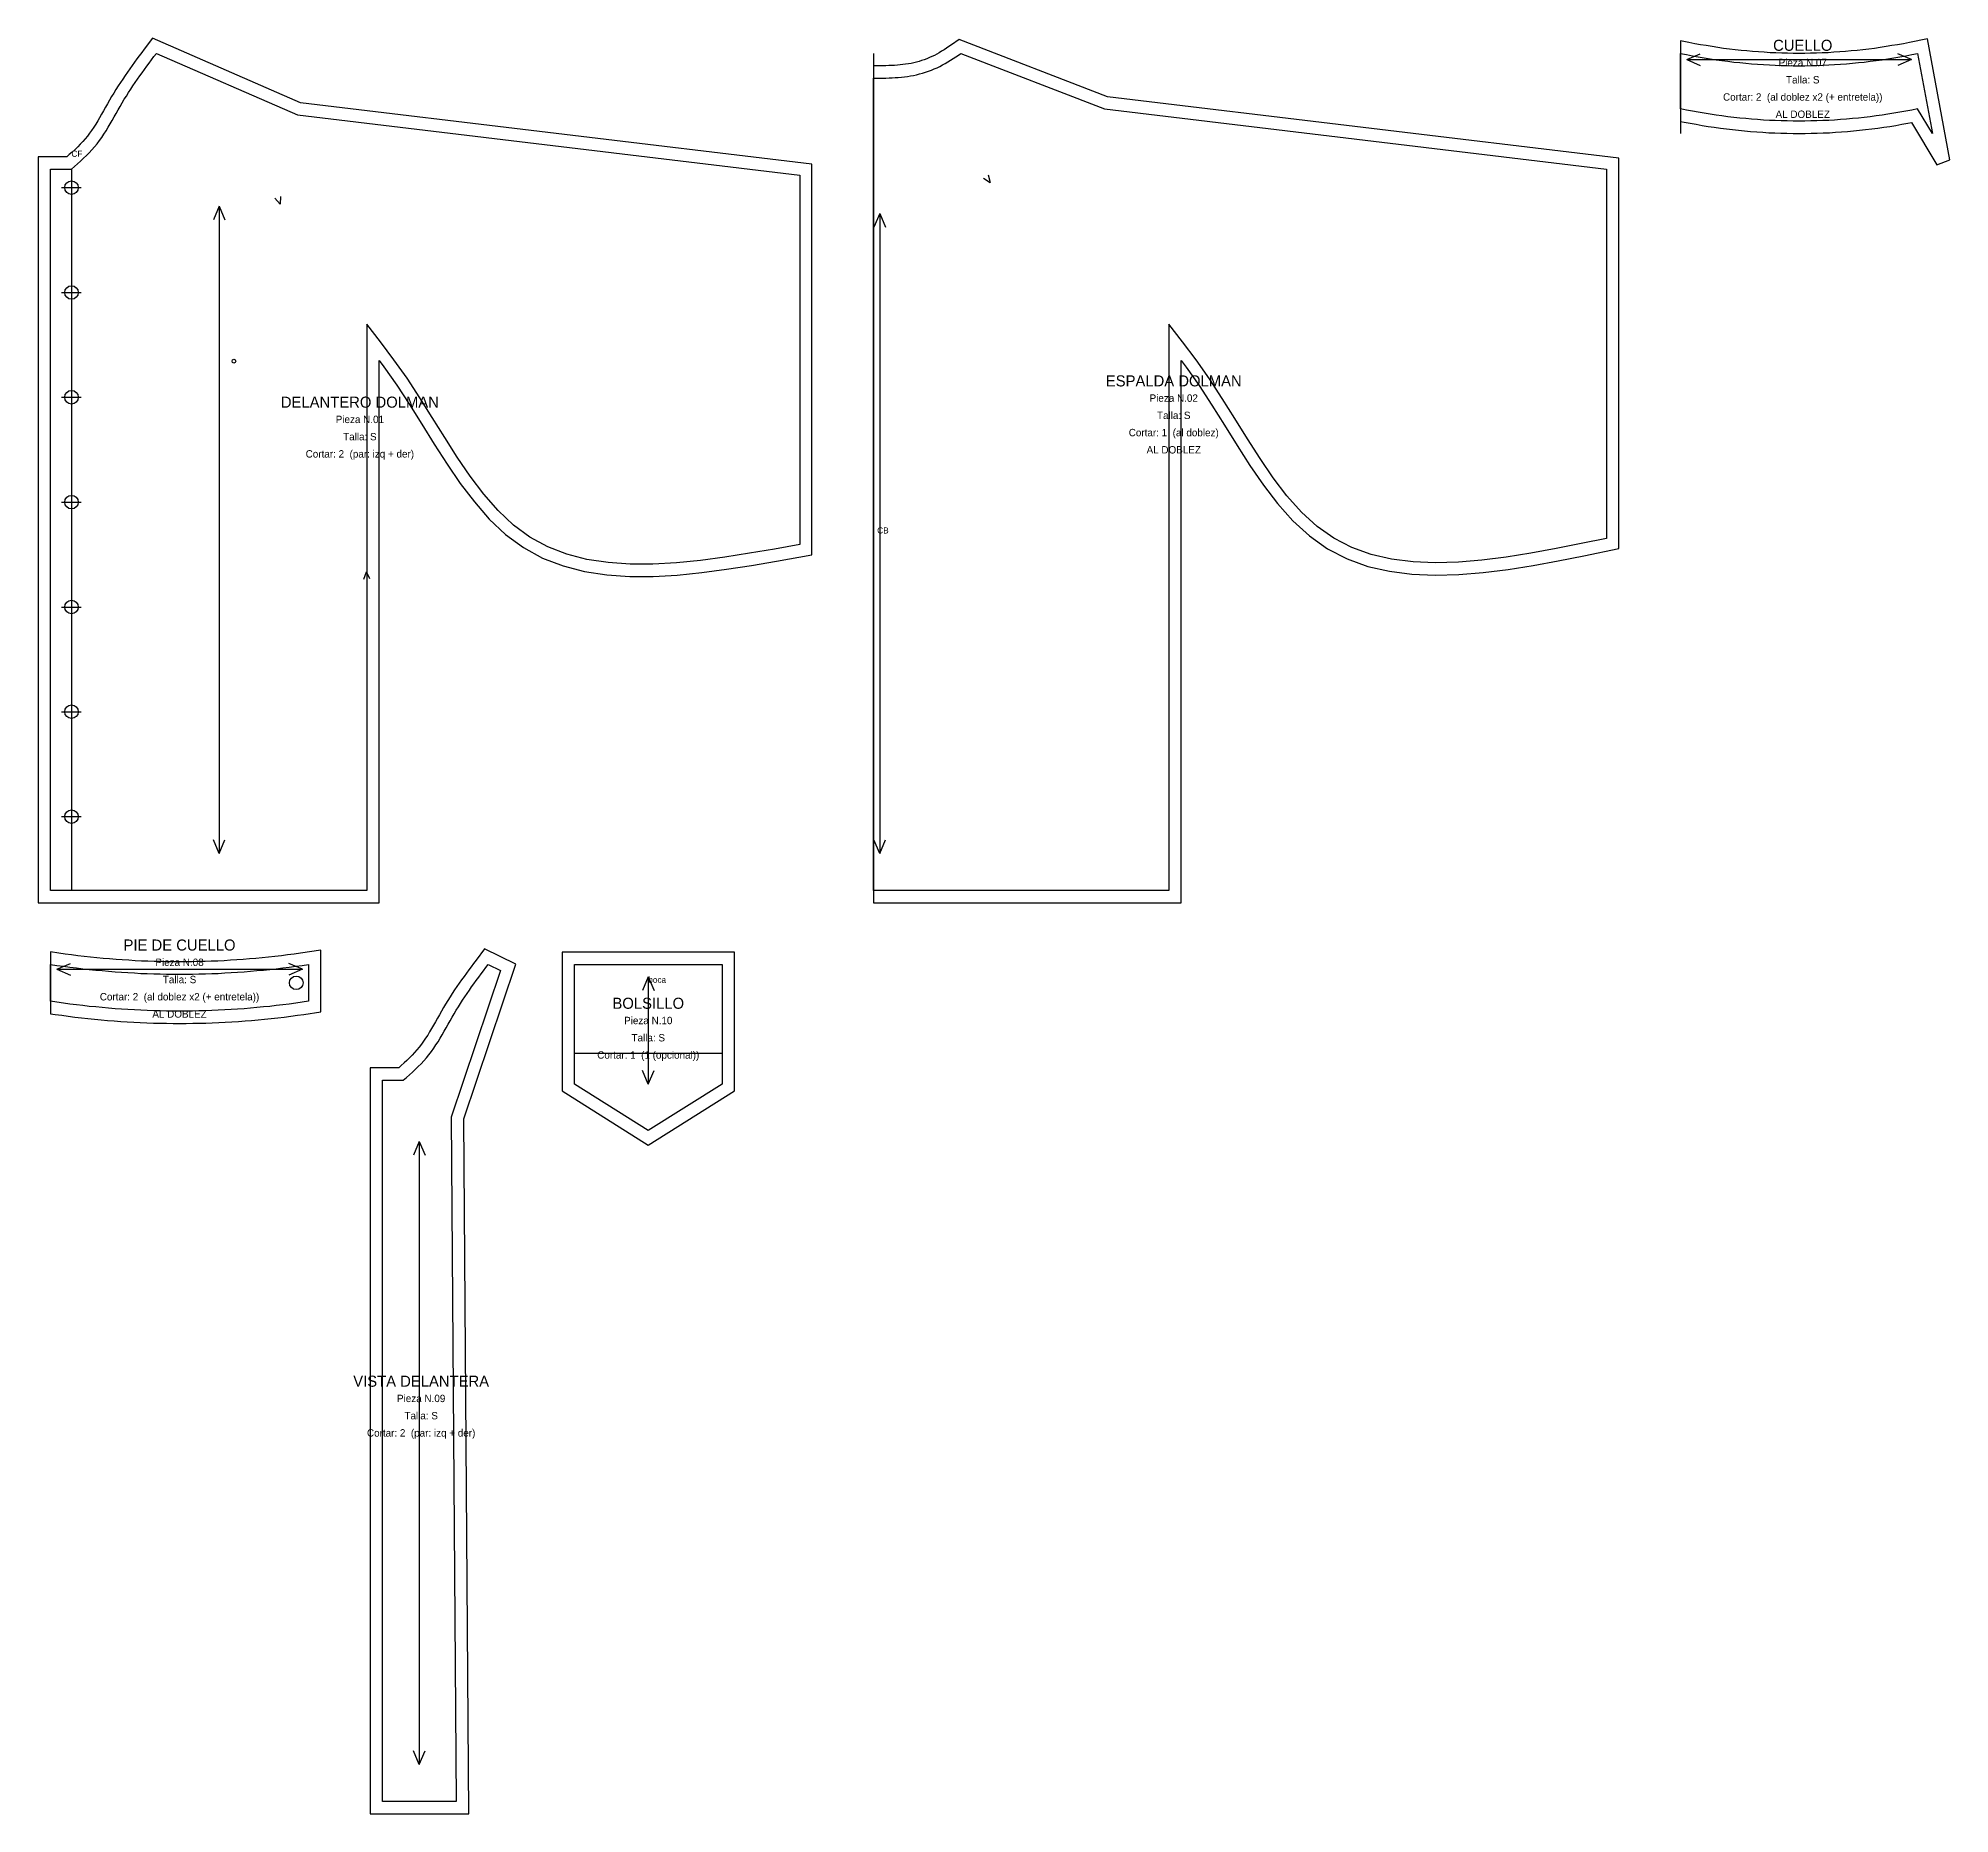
# Model space of a CAD drawing. Header units: centimetres. Extents: x -1 to 154, y -143 to 1.
import ezdxf
from ezdxf.enums import TextEntityAlignment as Align

# ---------------------------------------------------------------- set-up
doc = ezdxf.new("R2010")
doc.units = ezdxf.units.CM
for name, color, linetype in [('BOTONES', 30, 'Continuous'), ('CENTROS', 5, 'Continuous'), ('CONSTRUCCION', 8, 'Continuous'), ('CORTE', 1, 'Continuous'), ('COSTURA', 3, 'Continuous'), ('DOBLEZ', 6, 'Continuous'), ('HILO', 2, 'Continuous'), ('OJAL', 200, 'Continuous'), ('PIQUETES', 4, 'Continuous'), ('REFERENCIAS', 9, 'Continuous'), ('TEXTOS', 7, 'Continuous')]:
    doc.layers.add(name, color=color, linetype=linetype)

msp = doc.modelspace()

# ---------------------------------------------------------------- linework, layer by layer
at = {"layer": 'BOTONES'}
for centre in [(1.7, -10.9), (1.7, -19.42), (1.7, -27.93), (1.7, -36.45), (1.7, -44.97), (1.7, -53.48), (1.7, -62), (19.96, -75.5)]:
    msp.add_circle(centre, 0.55, dxfattribs=at)
at = {"layer": 'CENTROS'}
msp.add_circle((14.9, -25), 0.15, dxfattribs=at)
at = {"layer": 'CONSTRUCCION'}
for p, q in [((1.7, -9.4), (1.7, -68)), ((42.56, -81.22), (54.56, -81.22))]:
    msp.add_line(p, q, dxfattribs=at)
at = {"layer": 'CORTE'}
for points in [[(-1, -69), (26.7, -69), (26.7, -24.94), (27.09, -25.47), (28.14, -26.95), (29.15, -28.51), (30.16, -30.11), (31.17, -31.74), (32.21, -33.36), (33.29, -34.94), (34.43, -36.44), (35.64, -37.83), (36.97, -39.08), (38.41, -40.15), (39.98, -41), (41.64, -41.63), (43.38, -42.08), (45.18, -42.36), (47.05, -42.48), (48.96, -42.48), (50.91, -42.38), (52.9, -42.18), (54.92, -41.91), (56.95, -41.6), (58.99, -41.25), (61.86, -40.73), (61.86, -9.01), (20.32, -4.02), (8.27, 1.23), (7.6, 0.34), (7.41, 0.08), (7.21, -0.19), (7.02, -0.45), (6.82, -0.72), (6.63, -0.98), (6.43, -1.25), (6.24, -1.53), (6.05, -1.8), (5.86, -2.08), (5.68, -2.36), (5.49, -2.64), (5.31, -2.93), (5.14, -3.22), (4.96, -3.51), (4.8, -3.8), (4.63, -4.09), (4.47, -4.38), (4.31, -4.66), (4.15, -4.94), (3.99, -5.22), (3.83, -5.49), (3.67, -5.75), (3.51, -6), (3.34, -6.25), (3.17, -6.49), (2.99, -6.72), (2.81, -6.94), (2.62, -7.16), (2.42, -7.37), (2.21, -7.59), (1.99, -7.8), (1.76, -8.01), (1.52, -8.22), (1.32, -8.4), (-1, -8.4), (-1, -69)], [(91.86, -24.94), (92.27, -25.49), (93.32, -26.99), (94.35, -28.57), (95.36, -30.19), (96.39, -31.84), (97.44, -33.47), (98.53, -35.06), (99.68, -36.57), (100.92, -37.96), (102.27, -39.2), (103.74, -40.25), (105.33, -41.07), (107.01, -41.67), (108.77, -42.07), (110.6, -42.3), (112.49, -42.38), (114.42, -42.33), (116.4, -42.17), (118.41, -41.92), (120.44, -41.59), (122.49, -41.21), (124.56, -40.8), (127.42, -40.21), (127.42, -8.51), (85.86, -3.52), (73.83, 1.12), (73.19, 0.69), (72.99, 0.55), (72.79, 0.42), (72.59, 0.29), (72.39, 0.17), (72.19, 0.05), (72, -0.05), (71.8, -0.16), (71.6, -0.25), (71.4, -0.34), (71.19, -0.43), (70.98, -0.51), (70.77, -0.58), (70.56, -0.65), (70.34, -0.71), (70.13, -0.76), (69.91, -0.81), (69.69, -0.85), (69.47, -0.88), (69.25, -0.91), (69.02, -0.94), (68.8, -0.96), (68.56, -0.97), (68.33, -0.98), (68.09, -0.99), (67.85, -1), (67.6, -1), (67.36, -1), (67.11, -1), (66.86, -1), (66.86, -69), (91.86, -69), (91.86, -24.94)], [(133.2, -5.67), (133.69, -5.76), (134.18, -5.85), (134.67, -5.93), (135.16, -6), (135.66, -6.07), (136.15, -6.13), (136.64, -6.19), (137.13, -6.24), (137.62, -6.29), (138.11, -6.34), (138.61, -6.37), (139.1, -6.41), (139.59, -6.44), (140.08, -6.46), (140.57, -6.48), (141.07, -6.49), (141.56, -6.5), (142.05, -6.5), (142.54, -6.5), (143.03, -6.49), (143.53, -6.48), (144.02, -6.46), (144.51, -6.44), (145, -6.41), (145.49, -6.37), (145.99, -6.34), (146.48, -6.29), (146.97, -6.24), (147.46, -6.19), (147.95, -6.13), (148.44, -6.07), (148.94, -6), (149.43, -5.93), (149.92, -5.85), (150.41, -5.76), (150.9, -5.67), (151.19, -5.62), (153.24, -9.04), (154.29, -8.64), (152.48, 1.18), (151.01, 0.88), (150.54, 0.79), (150.06, 0.71), (149.59, 0.63), (149.12, 0.55), (148.65, 0.48), (148.18, 0.41), (147.71, 0.35), (147.23, 0.3), (146.76, 0.24), (146.29, 0.2), (145.82, 0.16), (145.35, 0.12), (144.88, 0.09), (144.41, 0.06), (143.94, 0.04), (143.46, 0.02), (142.99, 0.01), (142.52, 0), (142.05, 0), (141.58, 0), (141.11, 0.01), (140.64, 0.02), (140.17, 0.04), (139.69, 0.06), (139.22, 0.09), (138.75, 0.12), (138.28, 0.16), (137.81, 0.2), (137.34, 0.24), (136.87, 0.3), (136.39, 0.35), (135.92, 0.41), (135.45, 0.48), (134.98, 0.55), (134.51, 0.63), (134.04, 0.71), (133.57, 0.79), (133.09, 0.88), (132.42, 1.02), (132.42, -5.52), (132.71, -5.58), (133.2, -5.67)], [(0.91, -78.14), (1.44, -78.21), (1.98, -78.28), (2.51, -78.34), (3.04, -78.4), (3.57, -78.46), (4.1, -78.51), (4.63, -78.55), (5.16, -78.6), (5.7, -78.64), (6.23, -78.67), (6.76, -78.7), (7.29, -78.73), (7.82, -78.75), (8.36, -78.77), (8.89, -78.78), (9.42, -78.79), (9.95, -78.8), (10.48, -78.8), (11.01, -78.8), (11.55, -78.79), (12.08, -78.78), (12.61, -78.77), (13.14, -78.75), (13.67, -78.73), (14.2, -78.7), (14.74, -78.67), (15.27, -78.64), (15.8, -78.6), (16.33, -78.55), (16.86, -78.51), (17.39, -78.46), (17.93, -78.4), (18.46, -78.34), (18.99, -78.28), (19.52, -78.21), (20.05, -78.14), (20.58, -78.07), (21.96, -77.86), (21.96, -72.84), (20.3, -73.09), (19.78, -73.16), (19.26, -73.23), (18.75, -73.3), (18.23, -73.36), (17.71, -73.41), (17.2, -73.47), (16.68, -73.52), (16.16, -73.56), (15.65, -73.6), (15.13, -73.64), (14.61, -73.67), (14.1, -73.7), (13.58, -73.73), (13.06, -73.75), (12.55, -73.77), (12.03, -73.78), (11.51, -73.79), (11, -73.8), (10.48, -73.8), (9.97, -73.8), (9.45, -73.79), (8.93, -73.78), (8.42, -73.77), (7.9, -73.75), (7.38, -73.73), (6.87, -73.7), (6.35, -73.67), (5.83, -73.64), (5.32, -73.6), (4.8, -73.56), (4.28, -73.52), (3.77, -73.47), (3.25, -73.41), (2.73, -73.36), (2.22, -73.3), (1.7, -73.23), (1.18, -73.16), (0.67, -73.09), (0, -72.99), (0, -78.01), (0.38, -78.07), (0.91, -78.14)], [(25.96, -143), (33.97, -143), (33.57, -86.56), (37.79, -73.99), (35.26, -72.73), (34.57, -73.66), (34.37, -73.92), (34.18, -74.19), (33.98, -74.45), (33.79, -74.72), (33.59, -74.98), (33.4, -75.25), (33.21, -75.53), (33.02, -75.8), (32.83, -76.08), (32.64, -76.36), (32.46, -76.64), (32.28, -76.93), (32.1, -77.22), (31.93, -77.51), (31.76, -77.8), (31.59, -78.09), (31.43, -78.38), (31.27, -78.66), (31.12, -78.94), (30.96, -79.22), (30.8, -79.49), (30.64, -79.75), (30.47, -80), (30.3, -80.25), (30.13, -80.49), (29.96, -80.72), (29.77, -80.94), (29.58, -81.16), (29.38, -81.37), (29.17, -81.59), (28.95, -81.8), (28.72, -82.01), (28.49, -82.22), (28.29, -82.4), (25.96, -82.4), (25.96, -143)], [(41.56, -84.27), (48.56, -88.68), (55.56, -84.27), (55.56, -73), (41.56, -73), (41.56, -84.27)]]:
    msp.add_lwpolyline(points, close=True, dxfattribs=at)
at = {"layer": 'COSTURA'}
for points in [[(0, -9.4), (1.7, -9.4), (1.95, -9.18), (2.19, -8.97), (2.43, -8.75), (2.67, -8.52), (2.91, -8.3), (3.14, -8.07), (3.36, -7.83), (3.57, -7.59), (3.78, -7.34), (3.97, -7.08), (4.16, -6.82), (4.34, -6.55), (4.52, -6.28), (4.69, -6), (4.85, -5.72), (5.02, -5.44), (5.18, -5.16), (5.34, -4.87), (5.5, -4.58), (5.66, -4.3), (5.83, -4.02), (5.99, -3.73), (6.16, -3.46), (6.34, -3.18), (6.51, -2.91), (6.69, -2.64), (6.88, -2.37), (7.06, -2.1), (7.25, -1.83), (7.44, -1.57), (7.63, -1.3), (7.82, -1.04), (8.02, -0.78), (8.21, -0.52), (8.4, -0.26), (8.6, 0), (20.06, -5), (60.86, -9.9), (60.86, -39.9), (58.82, -40.26), (56.79, -40.61), (54.77, -40.93), (52.79, -41.19), (50.84, -41.38), (48.93, -41.48), (47.08, -41.48), (45.29, -41.36), (43.58, -41.1), (41.94, -40.68), (40.4, -40.09), (38.95, -39.3), (37.61, -38.31), (36.37, -37.13), (35.2, -35.8), (34.1, -34.35), (33.04, -32.81), (32.02, -31.21), (31.01, -29.58), (30, -27.97), (28.97, -26.39), (27.9, -24.88), (26.81, -23.42), (25.7, -22), (25.7, -68), (0, -68)], [(66.86, -2), (67.11, -2), (67.36, -2), (67.61, -2), (67.87, -2), (68.12, -1.99), (68.37, -1.98), (68.62, -1.97), (68.87, -1.95), (69.12, -1.93), (69.37, -1.91), (69.62, -1.87), (69.86, -1.83), (70.11, -1.79), (70.36, -1.73), (70.6, -1.67), (70.84, -1.61), (71.08, -1.53), (71.32, -1.45), (71.56, -1.36), (71.79, -1.26), (72.02, -1.16), (72.25, -1.05), (72.47, -0.94), (72.69, -0.81), (72.91, -0.69), (73.12, -0.55), (73.33, -0.42), (73.54, -0.28), (73.75, -0.14), (73.96, 0), (85.62, -4.5), (126.42, -9.4), (126.42, -39.4), (124.36, -39.82), (122.31, -40.23), (120.27, -40.61), (118.26, -40.93), (116.29, -41.17), (114.37, -41.33), (112.5, -41.38), (110.69, -41.31), (108.95, -41.09), (107.29, -40.71), (105.73, -40.15), (104.26, -39.39), (102.9, -38.42), (101.63, -37.26), (100.45, -35.93), (99.34, -34.47), (98.27, -32.92), (97.23, -31.31), (96.21, -29.66), (95.19, -28.03), (94.15, -26.43), (93.08, -24.9), (91.97, -23.44), (90.86, -22), (90.86, -68), (66.86, -68)], [(132.42, 0), (132.9, -0.1), (133.38, -0.19), (133.86, -0.28), (134.34, -0.36), (134.83, -0.44), (135.31, -0.51), (135.79, -0.58), (136.27, -0.64), (136.75, -0.7), (137.23, -0.75), (137.72, -0.8), (138.2, -0.84), (138.68, -0.88), (139.16, -0.91), (139.64, -0.94), (140.12, -0.96), (140.61, -0.98), (141.09, -0.99), (141.57, -1), (142.05, -1), (142.53, -1), (143.01, -0.99), (143.5, -0.98), (143.98, -0.96), (144.46, -0.94), (144.94, -0.91), (145.42, -0.88), (145.9, -0.84), (146.38, -0.8), (146.87, -0.75), (147.35, -0.7), (147.83, -0.64), (148.31, -0.58), (148.79, -0.51), (149.27, -0.44), (149.76, -0.36), (150.24, -0.28), (150.72, -0.19), (151.2, -0.1), (151.68, 0), (152.88, -6.5), (151.68, -4.5), (151.2, -4.6), (150.72, -4.69), (150.24, -4.78), (149.76, -4.86), (149.27, -4.94), (148.79, -5.01), (148.31, -5.08), (147.83, -5.14), (147.35, -5.2), (146.87, -5.25), (146.38, -5.3), (145.9, -5.34), (145.42, -5.38), (144.94, -5.41), (144.46, -5.44), (143.98, -5.46), (143.5, -5.48), (143.01, -5.49), (142.53, -5.5), (142.05, -5.5), (141.57, -5.5), (141.09, -5.49), (140.61, -5.48), (140.12, -5.46), (139.64, -5.44), (139.16, -5.41), (138.68, -5.38), (138.2, -5.34), (137.72, -5.3), (137.23, -5.25), (136.75, -5.2), (136.27, -5.14), (135.79, -5.08), (135.31, -5.01), (134.83, -4.94), (134.34, -4.86), (133.86, -4.78), (133.38, -4.69), (132.9, -4.6), (132.42, -4.5)], [(0, -74), (0.52, -74.08), (1.05, -74.15), (1.57, -74.22), (2.1, -74.29), (2.62, -74.35), (3.14, -74.41), (3.67, -74.46), (4.19, -74.51), (4.72, -74.56), (5.24, -74.6), (5.77, -74.64), (6.29, -74.67), (6.81, -74.7), (7.34, -74.73), (7.86, -74.75), (8.39, -74.77), (8.91, -74.78), (9.43, -74.79), (9.96, -74.8), (10.48, -74.8), (11.01, -74.8), (11.53, -74.79), (12.05, -74.78), (12.58, -74.77), (13.1, -74.75), (13.63, -74.73), (14.15, -74.7), (14.67, -74.67), (15.2, -74.64), (15.72, -74.6), (16.25, -74.56), (16.77, -74.51), (17.3, -74.46), (17.82, -74.41), (18.34, -74.35), (18.87, -74.29), (19.39, -74.22), (19.92, -74.15), (20.44, -74.08), (20.96, -74), (20.96, -77), (20.44, -77.08), (19.92, -77.15), (19.39, -77.22), (18.87, -77.29), (18.34, -77.35), (17.82, -77.41), (17.3, -77.46), (16.77, -77.51), (16.25, -77.56), (15.72, -77.6), (15.2, -77.64), (14.67, -77.67), (14.15, -77.7), (13.63, -77.73), (13.1, -77.75), (12.58, -77.77), (12.05, -77.78), (11.53, -77.79), (11.01, -77.8), (10.48, -77.8), (9.96, -77.8), (9.43, -77.79), (8.91, -77.78), (8.39, -77.77), (7.86, -77.75), (7.34, -77.73), (6.81, -77.7), (6.29, -77.67), (5.77, -77.64), (5.24, -77.6), (4.72, -77.56), (4.19, -77.51), (3.67, -77.46), (3.14, -77.41), (2.62, -77.35), (2.1, -77.29), (1.57, -77.22), (1.05, -77.15), (0.52, -77.08), (0, -77)], [(26.96, -83.4), (28.66, -83.4), (28.91, -83.18), (29.16, -82.97), (29.4, -82.75), (29.64, -82.52), (29.87, -82.3), (30.1, -82.07), (30.32, -81.83), (30.54, -81.59), (30.74, -81.34), (30.94, -81.08), (31.13, -80.82), (31.31, -80.55), (31.48, -80.28), (31.65, -80), (31.82, -79.72), (31.98, -79.44), (32.14, -79.16), (32.3, -78.87), (32.47, -78.58), (32.63, -78.3), (32.79, -78.02), (32.96, -77.73), (33.13, -77.46), (33.3, -77.18), (33.48, -76.91), (33.66, -76.64), (33.84, -76.37), (34.03, -76.1), (34.21, -75.83), (34.4, -75.57), (34.59, -75.3), (34.79, -75.04), (34.98, -74.78), (35.17, -74.52), (35.37, -74.26), (35.56, -74), (36.56, -74.5), (32.56, -86.4), (32.96, -142), (26.96, -142)], [(42.56, -74), (54.56, -74), (54.56, -83.72), (48.56, -87.5), (42.56, -83.72)]]:
    msp.add_lwpolyline(points, close=True, dxfattribs=at)
at = {"layer": 'DOBLEZ'}
for p, q in [((66.86, 0), (66.86, -68)), ((132.42, 0), (132.42, -6.5)), ((0, -74), (0, -77.8))]:
    msp.add_line(p, q, dxfattribs=at)
at = {"layer": 'HILO'}
for p, q in [((132.92, -0.5), (134.02, -0.03)), ((132.92, -0.5), (151.18, -0.5)), ((132.92, -0.5), (134.02, -0.97)), ((151.18, -0.5), (150.08, -0.03)), ((151.18, -0.5), (150.08, -0.97)), ((13.7, -12.4), (13.23, -13.51)), ((13.7, -12.4), (13.7, -65)), ((13.7, -12.4), (14.17, -13.51)), ((67.36, -13), (66.89, -14.11)), ((67.36, -13), (67.36, -65)), ((67.36, -13), (67.82, -14.11)), ((13.7, -65), (13.23, -63.89)), ((13.7, -65), (14.17, -63.89)), ((67.36, -65), (66.89, -63.89)), ((67.36, -65), (67.82, -63.89)), ((0.5, -74.4), (1.61, -73.93)), ((0.5, -74.4), (20.46, -74.4)), ((0.5, -74.4), (1.61, -74.87)), ((20.46, -74.4), (19.36, -73.93)), ((20.46, -74.4), (19.36, -74.87)), ((48.56, -75), (48.1, -76.11)), ((48.56, -75), (48.56, -83.72)), ((48.56, -75), (49.03, -76.11)), ((48.56, -83.72), (48.1, -82.61)), ((48.56, -83.72), (49.03, -82.61)), ((29.96, -88.4), (29.5, -89.51)), ((29.96, -88.4), (29.96, -139)), ((29.96, -88.4), (30.43, -89.51)), ((29.96, -139), (29.5, -137.89)), ((29.96, -139), (30.43, -137.89))]:
    msp.add_line(p, q, dxfattribs=at)
at = {"layer": 'OJAL'}
for p, q in [((0.9, -10.9), (2.5, -10.9)), ((0.9, -19.42), (2.5, -19.42)), ((0.9, -27.93), (2.5, -27.93)), ((0.9, -36.45), (2.5, -36.45)), ((0.9, -44.97), (2.5, -44.97)), ((0.9, -53.48), (2.5, -53.48)), ((0.9, -62), (2.5, -62))]:
    msp.add_line(p, q, dxfattribs=at)
at = {"layer": 'PIQUETES'}
for p, q in [((75.79, -10.14), (76.34, -10.48)), ((76.17, -9.86), (76.34, -10.48)), ((18.23, -11.76), (18.65, -12.25)), ((18.68, -11.61), (18.65, -12.25)), ((25.46, -42.71), (25.67, -42.1)), ((25.94, -42.69), (25.67, -42.1))]:
    msp.add_line(p, q, dxfattribs=at)

# ---------------------------------------------------------------- texts
at = {"layer": 'REFERENCIAS'}
for s, p in [('CF', (1.7, -8.4)), ('CB', (67.16, -39)), ('boca', (48.56, -75.5))]:
    msp.add_text(s, height=0.5, dxfattribs=at).set_placement(p)
at = {"layer": 'TEXTOS'}
for s, height, p in [('CUELLO', 0.9, (142.35, 0.66)), ('Pieza N.07', 0.6, (142.35, -0.74)), ('Talla: S', 0.6, (142.35, -2.14)), ('Cortar: 2  (al doblez x2 (+ entretela))', 0.6, (142.35, -3.54)), ('AL DOBLEZ', 0.6, (142.35, -4.94)), ('ESPALDA DOLMAN', 0.9, (91.25, -26.6)), ('DELANTERO DOLMAN', 0.9, (25.13, -28.33)), ('Pieza N.02', 0.6, (91.25, -28)), ('Pieza N.01', 0.6, (25.13, -29.73)), ('Talla: S', 0.6, (91.25, -29.4)), ('Talla: S', 0.6, (25.13, -31.13)), ('Cortar: 1  (al doblez)', 0.6, (91.25, -30.8)), ('Cortar: 2  (par: izq + der)', 0.6, (25.13, -32.53)), ('AL DOBLEZ', 0.6, (91.25, -32.2)), ('PIE DE CUELLO', 0.9, (10.48, -72.43)), ('Pieza N.08', 0.6, (10.48, -73.83)), ('Talla: S', 0.6, (10.48, -75.23)), ('Cortar: 2  (al doblez x2 (+ entretela))', 0.6, (10.48, -76.63)), ('BOLSILLO', 0.9, (48.56, -77.16)), ('AL DOBLEZ', 0.6, (10.48, -78.03)), ('Pieza N.10', 0.6, (48.56, -78.56)), ('Talla: S', 0.6, (48.56, -79.96)), ('Cortar: 1  (1 (opcional))', 0.6, (48.56, -81.36)), ('VISTA DELANTERA', 0.9, (30.11, -107.86)), ('Pieza N.09', 0.6, (30.11, -109.26)), ('Cortar: 2  (par: izq + der)', 0.6, (30.11, -112.06)), ('Talla: S', 0.6, (30.11, -110.66))]:
    msp.add_text(s, height=height, dxfattribs=at).set_placement(p, align=Align.MIDDLE_CENTER)

doc.saveas('drawing.dxf')
